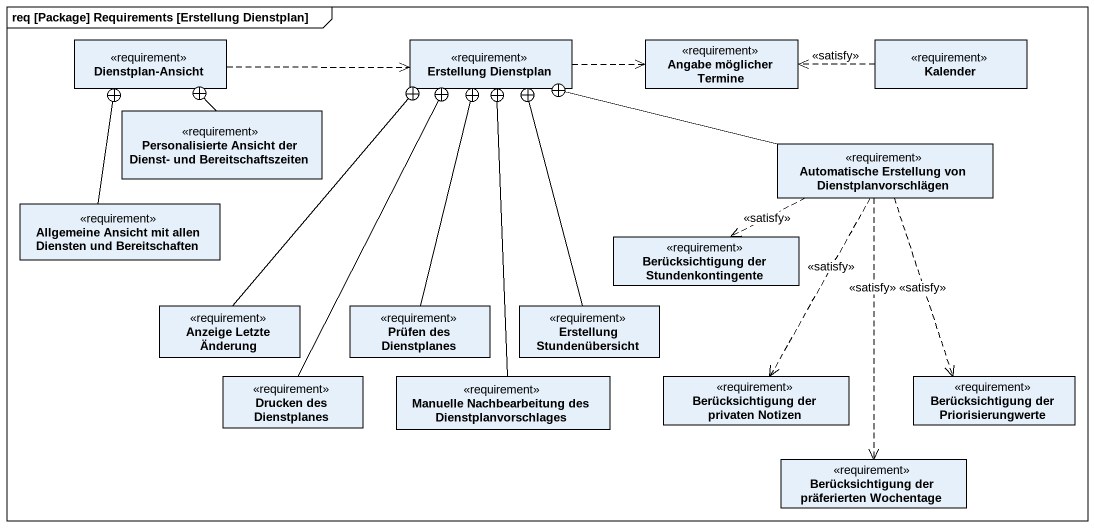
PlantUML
@startuml
mainframe req [Package] Requirements [Erstellung Dienstplan]
hide circle
hide empty members
class "Dienstplan-Ansicht" as Dienstplan_Ansicht <<requirement>>
class "Erstellung Dienstplan" as Erstellung_Dienstplan <<requirement>>
class "Angabe möglicher Termine" as Angabe_möglicher_Termine <<requirement>>
class Kalender <<requirement>>
class "Personalisierte Ansicht der Dienst- und Bereitschaftszeiten" as Personalisierte_Ansicht_der <<requirement>>
class "Automatische Erstellung von Dienstplanvorschlägen" as Automatische_Erstellung_von <<requirement>>
class "Allgemeine Ansicht mit allen Diensten und Bereitschaften" as Allgemeine_Ansicht_mit <<requirement>>
class "Berücksichtigung der Stundenkontingente" as Berücksichtigung_der <<requirement>>
class "Anzeige Letzte Änderung" as Anzeige_Letzte_Änderung <<requirement>>
class "Prüfen des Dienstplanes" as Prüfen_des_Dienstplanes <<requirement>>
class "Erstellung Stundenübersicht" as Erstellung_Stundenübersicht <<requirement>>
class "Drucken des Dienstplanes" as Drucken_des_Dienstplanes <<requirement>>
class "Manuelle Nachbearbeitung des Dienstplanvorschlages" as Manuelle_Nachbearbeitung <<requirement>>
class "Berücksichtigung der privaten Notizen" as Berücksichtigung_der_2 <<requirement>>
class "Berücksichtigung der Priorisierungwerte" as Berücksichtigung_der_3 <<requirement>>
class "Berücksichtigung der präferierten Wochentage" as Berücksichtigung_der_4 <<requirement>>
Dienstplan_Ansicht .right.> Erstellung_Dienstplan
Erstellung_Dienstplan .right.> Angabe_möglicher_Termine
Kalender .left.> Angabe_möglicher_Termine : <<satisfy>>
Personalisierte_Ansicht_der -up-+ Dienstplan_Ansicht
Automatische_Erstellung_von -left-+ Erstellung_Dienstplan
Automatische_Erstellung_von .left.> Berücksichtigung_der : <<satisfy>>
Automatische_Erstellung_von ..> Berücksichtigung_der_2 : <<satisfy>>
Automatische_Erstellung_von ..> Berücksichtigung_der_3 : <<satisfy>>
Automatische_Erstellung_von ..> Berücksichtigung_der_4 : <<satisfy>>
Allgemeine_Ansicht_mit -up-+ Dienstplan_Ansicht
Anzeige_Letzte_Änderung -up-+ Erstellung_Dienstplan
Prüfen_des_Dienstplanes -up-+ Erstellung_Dienstplan
Erstellung_Stundenübersicht -up-+ Erstellung_Dienstplan
Drucken_des_Dienstplanes -up-+ Erstellung_Dienstplan
Manuelle_Nachbearbeitung -up-+ Erstellung_Dienstplan
@enduml
